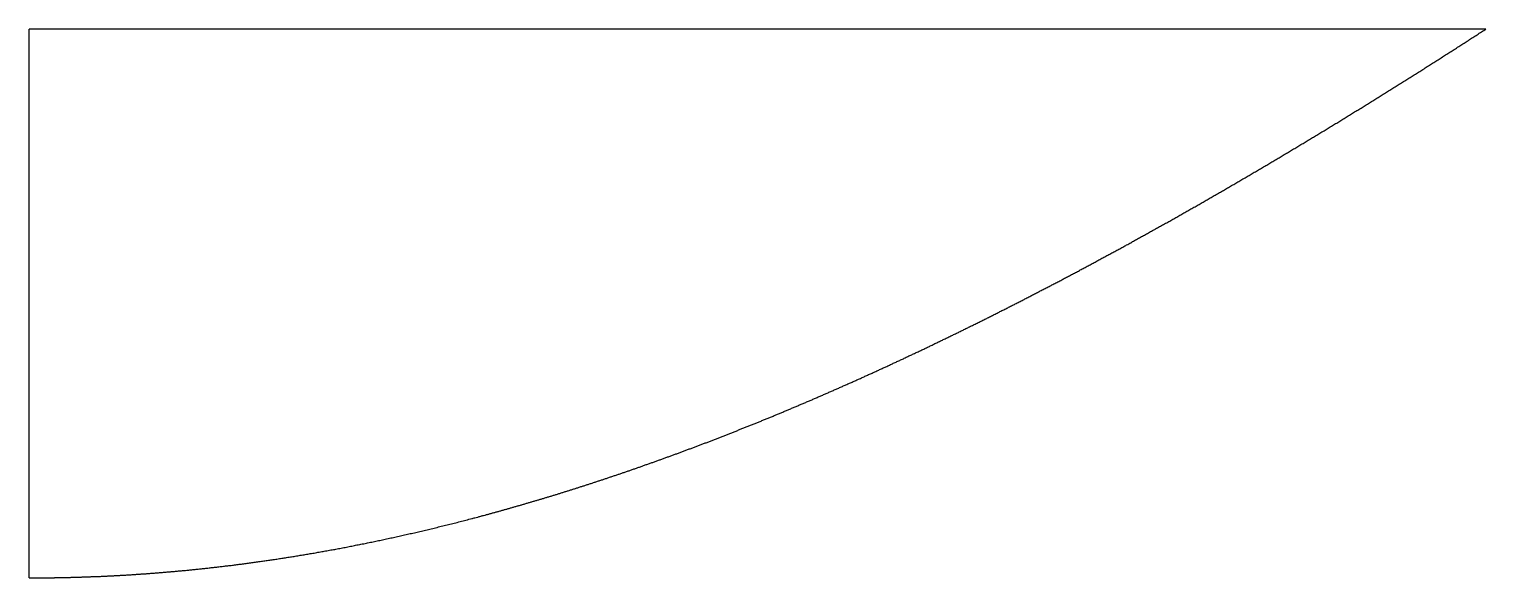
# Model space of a CAD drawing. Header units: millimetres. Extents: x 0 to 17.7, y 0 to 6.7.
import ezdxf

# ---------------------------------------------------------------- set-up
doc = ezdxf.new("R2010")
doc.units = ezdxf.units.MM
doc.layers.add('MIRROR_PROFILE', color=7, linetype='Continuous')

msp = doc.modelspace()

# ---------------------------------------------------------------- linework, layer by layer
at = {"layer": 'MIRROR_PROFILE'}
for p in [(0, 0), (17.734, 6.688)]:
    msp.add_line(p, (0, 6.688), dxfattribs=at)
msp.add_spline([(0, 0), (0.002, 0), (0.004, 0), (0.008, 0), (0.013, 0), (0.018, 0), (0.023, 0), (0.029, 0), (0.036, 0), (0.043, 0), (0.05, 0), (0.058, 0), (0.066, 0), (0.074, 0), (0.083, 0), (0.092, 0), (0.102, 0), (0.111, 0), (0.121, 0), (0.131, 0), (0.142, 0.001), (0.153, 0.001), (0.164, 0.001), (0.175, 0.001), (0.186, 0.001), (0.198, 0.001), (0.21, 0.001), (0.223, 0.001), (0.235, 0.001), (0.248, 0.002), (0.261, 0.002), (0.274, 0.002), (0.287, 0.002), (0.301, 0.002), (0.314, 0.003), (0.328, 0.003), (0.343, 0.003), (0.357, 0.003), (0.372, 0.004), (0.386, 0.004), (0.401, 0.004), (0.416, 0.004), (0.432, 0.005), (0.447, 0.005), (0.463, 0.005), (0.479, 0.006), (0.495, 0.006), (0.511, 0.007), (0.527, 0.007), (0.544, 0.008), (0.561, 0.008), (0.578, 0.008), (0.595, 0.009), (0.612, 0.01), (0.629, 0.01), (0.647, 0.011), (0.665, 0.011), (0.683, 0.012), (0.701, 0.012), (0.719, 0.013), (0.737, 0.014), (0.756, 0.015), (0.774, 0.015), (0.793, 0.016), (0.812, 0.017), (0.831, 0.018), (0.85, 0.018), (0.87, 0.019), (0.889, 0.02), (0.909, 0.021), (0.929, 0.022), (0.949, 0.023), (0.969, 0.024), (0.989, 0.025), (1.01, 0.026), (1.03, 0.027), (1.051, 0.028), (1.072, 0.029), (1.093, 0.03), (1.114, 0.032), (1.135, 0.033), (1.156, 0.034), (1.178, 0.035), (1.199, 0.037), (1.221, 0.038), (1.243, 0.039), (1.265, 0.041), (1.287, 0.042), (1.309, 0.044), (1.332, 0.045), (1.354, 0.047), (1.377, 0.048), (1.4, 0.05), (1.423, 0.051), (1.446, 0.053), (1.469, 0.055), (1.492, 0.057), (1.515, 0.058), (1.539, 0.06), (1.562, 0.062), (1.586, 0.064), (1.61, 0.066), (1.634, 0.068), (1.658, 0.07), (1.682, 0.072), (1.707, 0.074), (1.731, 0.076), (1.756, 0.078), (1.78, 0.08), (1.805, 0.083), (1.83, 0.085), (1.855, 0.087), (1.88, 0.09), (1.905, 0.092), (1.931, 0.095), (1.956, 0.097), (1.982, 0.1), (2.007, 0.102), (2.033, 0.105), (2.059, 0.108), (2.085, 0.11), (2.111, 0.113), (2.137, 0.116), (2.164, 0.119), (2.19, 0.122), (2.217, 0.125), (2.243, 0.128), (2.27, 0.131), (2.297, 0.134), (2.324, 0.137), (2.351, 0.14), (2.378, 0.143), (2.406, 0.147), (2.433, 0.15), (2.46, 0.153), (2.488, 0.157), (2.516, 0.16), (2.543, 0.164), (2.571, 0.167), (2.599, 0.171), (2.627, 0.175), (2.656, 0.178), (2.684, 0.182), (2.712, 0.186), (2.741, 0.19), (2.769, 0.194), (2.798, 0.198), (2.827, 0.202), (2.856, 0.206), (2.885, 0.21), (2.914, 0.215), (2.943, 0.219), (2.972, 0.223), (3.002, 0.228), (3.031, 0.232), (3.061, 0.237), (3.091, 0.241), (3.12, 0.246), (3.15, 0.251), (3.18, 0.255), (3.21, 0.26), (3.24, 0.265), (3.271, 0.27), (3.301, 0.275), (3.331, 0.28), (3.362, 0.285), (3.392, 0.29), (3.423, 0.296), (3.454, 0.301), (3.485, 0.306), (3.516, 0.312), (3.547, 0.317), (3.578, 0.323), (3.609, 0.328), (3.641, 0.334), (3.672, 0.34), (3.704, 0.345), (3.735, 0.351), (3.767, 0.357), (3.799, 0.363), (3.83, 0.369), (3.862, 0.375), (3.895, 0.382), (3.927, 0.388), (3.959, 0.394), (3.991, 0.401), (4.024, 0.407), (4.056, 0.414), (4.089, 0.42), (4.121, 0.427), (4.154, 0.434), (4.187, 0.44), (4.22, 0.447), (4.253, 0.454), (4.286, 0.461), (4.319, 0.468), (4.352, 0.475), (4.386, 0.483), (4.419, 0.49), (4.453, 0.497), (4.486, 0.505), (4.52, 0.512), (4.554, 0.52), (4.588, 0.527), (4.622, 0.535), (4.656, 0.543), (4.69, 0.551), (4.724, 0.559), (4.758, 0.567), (4.793, 0.575), (4.827, 0.583), (4.861, 0.591), (4.896, 0.599), (4.931, 0.608), (4.966, 0.616), (5, 0.625), (5.035, 0.633), (5.07, 0.642), (5.105, 0.651), (5.141, 0.66), (5.176, 0.668), (5.211, 0.677), (5.247, 0.686), (5.282, 0.696), (5.318, 0.705), (5.353, 0.714), (5.389, 0.723), (5.425, 0.733), (5.461, 0.742), (5.497, 0.752), (5.533, 0.762), (5.569, 0.771), (5.605, 0.781), (5.641, 0.791), (5.678, 0.801), (5.714, 0.811), (5.751, 0.822), (5.787, 0.832), (5.824, 0.842), (5.861, 0.852), (5.897, 0.863), (5.934, 0.874), (5.971, 0.884), (6.008, 0.895), (6.045, 0.906), (6.083, 0.917), (6.12, 0.928), (6.157, 0.939), (6.195, 0.95), (6.232, 0.961), (6.27, 0.972), (6.307, 0.984), (6.345, 0.995), (6.383, 1.007), (6.421, 1.018), (6.459, 1.03), (6.497, 1.042), (6.535, 1.054), (6.573, 1.066), (6.611, 1.078), (6.65, 1.09), (6.688, 1.102), (6.727, 1.115), (6.765, 1.127), (6.804, 1.14), (6.843, 1.152), (6.881, 1.165), (6.92, 1.178), (6.959, 1.19), (6.998, 1.203), (7.037, 1.216), (7.076, 1.23), (7.115, 1.243), (7.155, 1.256), (7.194, 1.269), (7.233, 1.283), (7.273, 1.296), (7.313, 1.31), (7.352, 1.324), (7.392, 1.338), (7.432, 1.351), (7.471, 1.365), (7.511, 1.38), (7.551, 1.394), (7.591, 1.408), (7.632, 1.422), (7.672, 1.437), (7.712, 1.451), (7.752, 1.466), (7.793, 1.481), (7.833, 1.495), (7.874, 1.51), (7.914, 1.525), (7.955, 1.54), (7.996, 1.556), (8.037, 1.571), (8.078, 1.586), (8.119, 1.602), (8.16, 1.617), (8.201, 1.633), (8.242, 1.648), (8.283, 1.664), (8.324, 1.68), (8.366, 1.696), (8.407, 1.712), (8.449, 1.728), (8.49, 1.745), (8.532, 1.761), (8.574, 1.777), (8.616, 1.794), (8.657, 1.811), (8.699, 1.827), (8.741, 1.844), (8.783, 1.861), (8.826, 1.878), (8.868, 1.895), (8.91, 1.912), (8.952, 1.93), (8.995, 1.947), (9.037, 1.964), (9.08, 1.982), (9.122, 2), (9.165, 2.017), (9.208, 2.035), (9.25, 2.053), (9.293, 2.071), (9.336, 2.089), (9.379, 2.108), (9.422, 2.126), (9.465, 2.144), (9.509, 2.163), (9.552, 2.181), (9.595, 2.2), (9.639, 2.219), (9.682, 2.238), (9.726, 2.257), (9.769, 2.276), (9.813, 2.295), (9.856, 2.314), (9.9, 2.334), (9.944, 2.353), (9.988, 2.373), (10.032, 2.392), (10.076, 2.412), (10.12, 2.432), (10.164, 2.452), (10.208, 2.472), (10.253, 2.492), (10.297, 2.512), (10.342, 2.533), (10.386, 2.553), (10.431, 2.573), (10.475, 2.594), (10.52, 2.615), (10.565, 2.636), (10.609, 2.656), (10.654, 2.677), (10.699, 2.699), (10.744, 2.72), (10.789, 2.741), (10.834, 2.762), (10.879, 2.784), (10.925, 2.805), (10.97, 2.827), (11.015, 2.849), (11.061, 2.871), (11.106, 2.893), (11.152, 2.915), (11.197, 2.937), (11.243, 2.959), (11.289, 2.981), (11.335, 3.004), (11.38, 3.026), (11.426, 3.049), (11.472, 3.072), (11.518, 3.094), (11.565, 3.117), (11.611, 3.14), (11.657, 3.163), (11.703, 3.186), (11.75, 3.21), (11.796, 3.233), (11.842, 3.257), (11.889, 3.28), (11.936, 3.304), (11.982, 3.328), (12.029, 3.351), (12.076, 3.375), (12.123, 3.399), (12.169, 3.424), (12.216, 3.448), (12.263, 3.472), (12.31, 3.497), (12.358, 3.521), (12.405, 3.546), (12.452, 3.571), (12.499, 3.595), (12.547, 3.62), (12.594, 3.645), (12.642, 3.67), (12.689, 3.696), (12.737, 3.721), (12.785, 3.746), (12.832, 3.772), (12.88, 3.797), (12.928, 3.823), (12.976, 3.849), (13.024, 3.875), (13.072, 3.901), (13.12, 3.927), (13.168, 3.953), (13.216, 3.979), (13.265, 4.005), (13.313, 4.032), (13.361, 4.058), (13.41, 4.085), (13.458, 4.112), (13.507, 4.139), (13.555, 4.165), (13.604, 4.192), (13.653, 4.22), (13.702, 4.247), (13.75, 4.274), (13.799, 4.301), (13.848, 4.329), (13.897, 4.356), (13.946, 4.384), (13.995, 4.412), (14.045, 4.44), (14.094, 4.468), (14.143, 4.496), (14.193, 4.524), (14.242, 4.552), (14.292, 4.58), (14.341, 4.609), (14.391, 4.637), (14.44, 4.666), (14.49, 4.695), (14.54, 4.723), (14.59, 4.752), (14.639, 4.781), (14.689, 4.81), (14.739, 4.84), (14.789, 4.869), (14.84, 4.898), (14.89, 4.928), (14.94, 4.957), (14.99, 4.987), (15.041, 5.017), (15.091, 5.046), (15.141, 5.076), (15.192, 5.106), (15.242, 5.136), (15.293, 5.167), (15.344, 5.197), (15.394, 5.227), (15.445, 5.258), (15.496, 5.288), (15.547, 5.319), (15.598, 5.35), (15.649, 5.38), (15.7, 5.411), (15.751, 5.442), (15.802, 5.473), (15.853, 5.505), (15.905, 5.536), (15.956, 5.567), (16.007, 5.599), (16.059, 5.63), (16.11, 5.662), (16.162, 5.694), (16.214, 5.726), (16.265, 5.758), (16.317, 5.79), (16.369, 5.822), (16.421, 5.854), (16.472, 5.886), (16.524, 5.919), (16.576, 5.951), (16.628, 5.984), (16.68, 6.016), (16.733, 6.049), (16.785, 6.082), (16.837, 6.115), (16.889, 6.148), (16.942, 6.181), (16.994, 6.214), (17.047, 6.247), (17.099, 6.281), (17.152, 6.314), (17.204, 6.348), (17.257, 6.381), (17.31, 6.415), (17.363, 6.449), (17.416, 6.483), (17.468, 6.517), (17.521, 6.551), (17.574, 6.585), (17.627, 6.619), (17.681, 6.654), (17.734, 6.688)], degree=3, dxfattribs=at)

doc.saveas('drawing.dxf')
